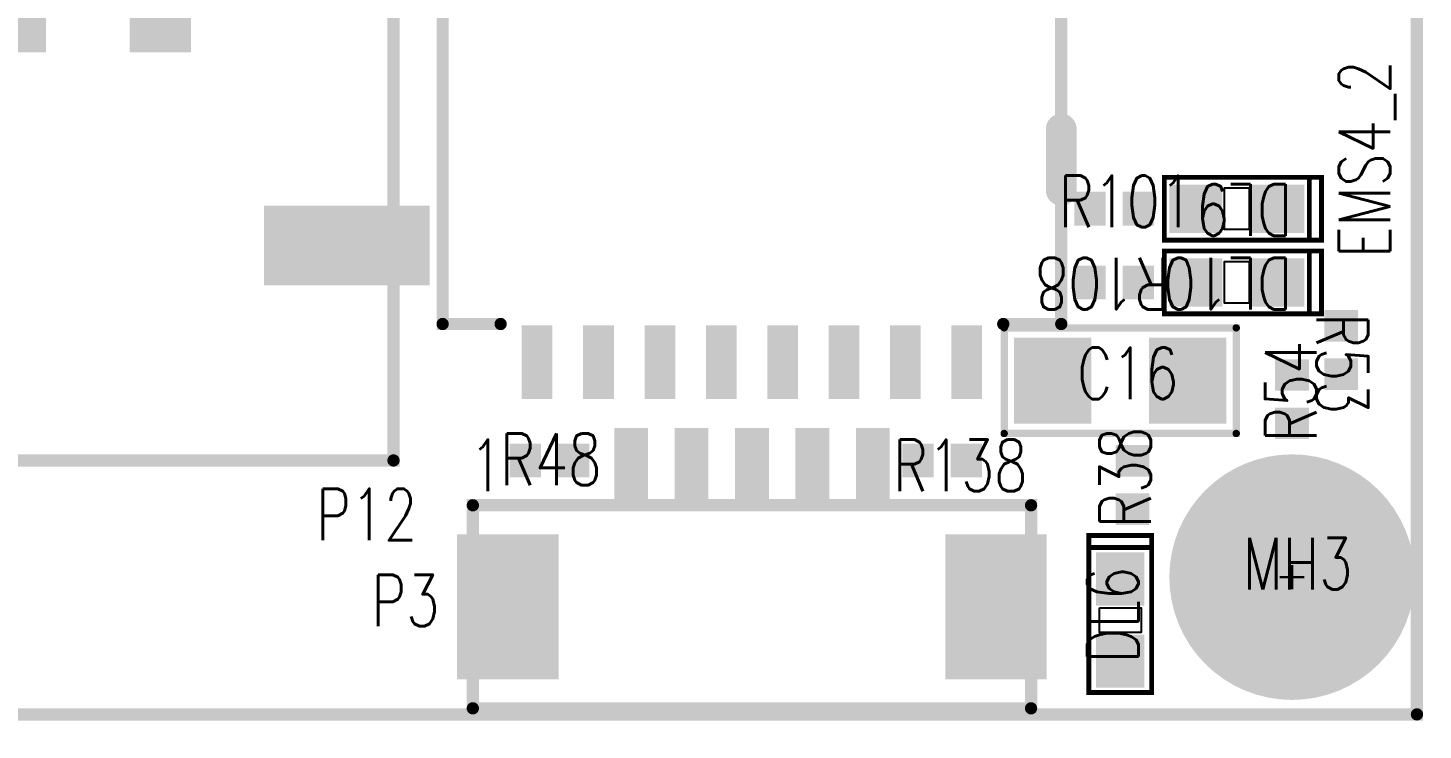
# Model space of a CAD drawing. Extents: x -29.1 to 29.3, y -21.3 to 21.1.
# Drawn here: x 0.26 to 29.13, y -21.32 to -6.8 of the extents above; entities that cross this region are included whole.
import ezdxf

# ---------------------------------------------------------------- set-up
doc = ezdxf.new("R2010")
doc.units = 0
doc.linetypes.add('KEEPOUT_00010000$0', pattern=[2, 1, 1])
doc.layers.get('0').update_dxf_attribs({"linetype": 'CONTINUOUS'})
for name, color, linetype in [('BOARD_OUTLINE_00', 5, 'CONTINUOUS'), ('DRIL_NPLTE_THRU_01', 3, 'CONTINUOUS'), ('DRIL_NPLTE_THRU_02', 112, 'CONTINUOUS'), ('DRIL_NPLTE_THRU_03', 2, 'CONTINUOUS'), ('DRIL_NPLTE_THRU_04', 4, 'CONTINUOUS'), ('DRIL_NPLTE_THRU_05', 171, 'CONTINUOUS'), ('DRIL_NPLTE_THRU_06', 1, 'CONTINUOUS'), ('DRIL_PLTE_THRU_01', 3, 'CONTINUOUS'), ('DRIL_PLTE_THRU_02', 112, 'CONTINUOUS'), ('DRIL_PLTE_THRU_03', 2, 'CONTINUOUS'), ('DRIL_PLTE_THRU_04', 4, 'CONTINUOUS'), ('DRIL_PLTE_THRU_05', 171, 'CONTINUOUS'), ('DRIL_PLTE_THRU_06', 1, 'CONTINUOUS'), ('DRIL_SYMBOL', 5, 'CONTINUOUS'), ('KEEPOUT_01', 136, 'CONTINUOUS'), ('PADS_BOT', 1, 'CONTINUOUS'), ('PADS_INNER', 3, 'CONTINUOUS'), ('PADS_TOP', 3, 'CONTINUOUS'), ('PART_NAME_01', 6, 'CONTINUOUS'), ('PART_TOP_2DLINE_01', 6, 'CONTINUOUS'), ('TEXT_22', 6, 'CONTINUOUS')]:
    doc.layers.add(name, color=color, linetype=linetype)
doc.styles.add('W0$2032', font='simplex', dxfattribs={"width": 0.75})

# ---------------------------------------------------------------- blocks, each defined once
blk = doc.blocks.new('SMOOTH_0$254')
at = {"const_width": 0.127}
blk.add_lwpolyline([(-0.0635, 0, 1), (0.0635, 0, 1)], format="xyb", close=True, dxfattribs=at)
blk = doc.blocks.new('BOARD_1')
at = {"layer": 'BOARD_OUTLINE_00', "const_width": 0.254}
blk.add_lwpolyline([(0, 0), (58, 0), (58, 42), (0, 42)], close=True, dxfattribs=at)
at = {"layer": 'BOARD_OUTLINE_00'}
blk.add_blockref('SMOOTH_0$254', (58, 0), dxfattribs=at)
blk = doc.blocks.new('SMOOTH_0$1524')
at = {"const_width": 0.0762}
blk.add_lwpolyline([(-0.0381, 0, 1), (0.0381, 0, 1)], format="xyb", close=True, dxfattribs=at)
blk = doc.blocks.new('PART_BODY_TOP_60')
at = {"layer": 'PART_TOP_2DLINE_01', "const_width": 0.1524}
blk.add_lwpolyline([(2.4003, -1.0922), (-2.4003, -1.0922), (-2.4003, 1.0922), (2.4003, 1.0922)], close=True, dxfattribs=at)
at = {"layer": 'PART_TOP_2DLINE_01'}
for p in [(-2.4003, 1.0922), (2.4003, 1.0922), (-2.4003, -1.0922), (2.4003, -1.0922)]:
    blk.add_blockref('SMOOTH_0$1524', p, dxfattribs=at)
blk = doc.blocks.new('DRIL_HOLE_0')
blk.add_lwpolyline([(0, 0, 1), (0, 0, 1)], format="xyb", close=True)
blk = doc.blocks.new('PAD_0')
blk.add_lwpolyline([(0, 0, 1), (0, 0, 1)], format="xyb", close=True)
blk = doc.blocks.new('PAD_2')
at = {"const_width": 1.6}
blk.add_lwpolyline([(-0.889, 0), (0.889, 0)], dxfattribs=at)
blk = doc.blocks.new('STK_TOP_8')
at = {"layer": 'DRIL_PLTE_THRU_01'}
blk.add_blockref('DRIL_HOLE_0', (0, 0), dxfattribs=at)
at = {"layer": 'DRIL_PLTE_THRU_02'}
blk.add_blockref('DRIL_HOLE_0', (0, 0), dxfattribs=at)
at = {"layer": 'DRIL_PLTE_THRU_03'}
blk.add_blockref('DRIL_HOLE_0', (0, 0), dxfattribs=at)
at = {"layer": 'DRIL_PLTE_THRU_04'}
blk.add_blockref('DRIL_HOLE_0', (0, 0), dxfattribs=at)
at = {"layer": 'DRIL_PLTE_THRU_05'}
blk.add_blockref('DRIL_HOLE_0', (0, 0), dxfattribs=at)
at = {"layer": 'DRIL_PLTE_THRU_06'}
blk.add_blockref('DRIL_HOLE_0', (0, 0), dxfattribs=at)
at = {"layer": 'PADS_BOT'}
blk.add_blockref('PAD_0', (0, 0), dxfattribs=at)
at = {"layer": 'PADS_INNER'}
blk.add_blockref('PAD_0', (0, 0), dxfattribs=at)
at = {"layer": 'PADS_TOP', "rotation": 90}
blk.add_blockref('PAD_2', (0, 0), dxfattribs=at)
blk = doc.blocks.new('SYM_TOP_6')
for name, p in [('STK_TOP_8', (-1.397, 0)), ('STK_TOP_8', (1.397, 0)), ('PART_BODY_TOP_60', (0, 0))]:
    blk.add_blockref(name, p)
blk = doc.blocks.new('PART_TOP_6')
blk.add_blockref('SYM_TOP_6', (0, 0))
at = {"layer": 'PART_NAME_01', "style": 'W0$2032', "width": 0.75}
blk.add_text('C16', height=1.0668, rotation=180, dxfattribs=at).set_placement((0.889, 0.381))
blk = doc.blocks.new('PART_BODY_TOP_67')
at = {"layer": 'PART_TOP_2DLINE_01', "const_width": 0.254}
blk.add_lwpolyline([(-5.775, -0.8), (5.775, -0.8), (5.775, -5), (-5.775, -5)], close=True, dxfattribs=at)
at = {"layer": 'PART_TOP_2DLINE_01'}
for p in [(-5.775, -0.8), (5.775, -0.8), (-5.775, -5), (5.775, -5)]:
    blk.add_blockref('SMOOTH_0$254', p, dxfattribs=at)
blk = doc.blocks.new('PAD_7')
at = {"const_width": 0.7}
blk.add_lwpolyline([(-0.8, 0), (0.8, 0)], dxfattribs=at)
blk = doc.blocks.new('STK_TOP_12')
at = {"layer": 'DRIL_NPLTE_THRU_01'}
blk.add_blockref('DRIL_HOLE_0', (0, 0), dxfattribs=at)
at = {"layer": 'DRIL_NPLTE_THRU_02'}
blk.add_blockref('DRIL_HOLE_0', (0, 0), dxfattribs=at)
at = {"layer": 'DRIL_NPLTE_THRU_03'}
blk.add_blockref('DRIL_HOLE_0', (0, 0), dxfattribs=at)
at = {"layer": 'DRIL_NPLTE_THRU_04'}
blk.add_blockref('DRIL_HOLE_0', (0, 0), dxfattribs=at)
at = {"layer": 'DRIL_NPLTE_THRU_05'}
blk.add_blockref('DRIL_HOLE_0', (0, 0), dxfattribs=at)
at = {"layer": 'DRIL_NPLTE_THRU_06'}
blk.add_blockref('DRIL_HOLE_0', (0, 0), dxfattribs=at)
at = {"layer": 'PADS_BOT'}
blk.add_blockref('PAD_0', (0, 0), dxfattribs=at)
at = {"layer": 'PADS_INNER'}
blk.add_blockref('PAD_0', (0, 0), dxfattribs=at)
at = {"layer": 'PADS_TOP', "rotation": 90}
blk.add_blockref('PAD_7', (0, 0), dxfattribs=at)
blk = doc.blocks.new('PAD_8')
at = {"const_width": 2.1}
blk.add_lwpolyline([(-1.5, 0), (1.5, 0)], dxfattribs=at)
blk = doc.blocks.new('STK_TOP_13')
at = {"layer": 'DRIL_NPLTE_THRU_01'}
blk.add_blockref('DRIL_HOLE_0', (0, 0), dxfattribs=at)
at = {"layer": 'DRIL_NPLTE_THRU_02'}
blk.add_blockref('DRIL_HOLE_0', (0, 0), dxfattribs=at)
at = {"layer": 'DRIL_NPLTE_THRU_03'}
blk.add_blockref('DRIL_HOLE_0', (0, 0), dxfattribs=at)
at = {"layer": 'DRIL_NPLTE_THRU_04'}
blk.add_blockref('DRIL_HOLE_0', (0, 0), dxfattribs=at)
at = {"layer": 'DRIL_NPLTE_THRU_05'}
blk.add_blockref('DRIL_HOLE_0', (0, 0), dxfattribs=at)
at = {"layer": 'DRIL_NPLTE_THRU_06'}
blk.add_blockref('DRIL_HOLE_0', (0, 0), dxfattribs=at)
at = {"layer": 'PADS_BOT'}
blk.add_blockref('PAD_0', (0, 0), dxfattribs=at)
at = {"layer": 'PADS_INNER'}
blk.add_blockref('PAD_0', (0, 0), dxfattribs=at)
at = {"layer": 'PADS_TOP', "rotation": 90}
blk.add_blockref('PAD_8', (0, 0), dxfattribs=at)
blk = doc.blocks.new('SYM_TOP_13')
for name, p in [('STK_TOP_12', (-2.5, 0)), ('STK_TOP_12', (-1.25, 0)), ('STK_TOP_12', (0, 0)), ('STK_TOP_12', (1.25, 0)), ('STK_TOP_12', (2.5, 0)), ('STK_TOP_13', (-5.05, -2.9)), ('STK_TOP_13', (5.05, -2.9)), ('PART_BODY_TOP_67', (0, 0))]:
    blk.add_blockref(name, p)
blk = doc.blocks.new('PART_TOP_32')
blk.add_blockref('SYM_TOP_13', (0, 0))
at = {"layer": 'PART_NAME_01', "style": 'W0$2032', "width": 0.75}
blk.add_text('P3', height=1.0668, dxfattribs=at).set_placement((-7.874, -3.302))
blk = doc.blocks.new('PAD_19')
at = {"const_width": 0.65}
blk.add_lwpolyline([(-0.35, 0), (0.35, 0)], dxfattribs=at)
blk = doc.blocks.new('STK_TOP_31')
at = {"layer": 'DRIL_NPLTE_THRU_01'}
blk.add_blockref('DRIL_HOLE_0', (0, 0), dxfattribs=at)
at = {"layer": 'DRIL_NPLTE_THRU_02'}
blk.add_blockref('DRIL_HOLE_0', (0, 0), dxfattribs=at)
at = {"layer": 'DRIL_NPLTE_THRU_03'}
blk.add_blockref('DRIL_HOLE_0', (0, 0), dxfattribs=at)
at = {"layer": 'DRIL_NPLTE_THRU_04'}
blk.add_blockref('DRIL_HOLE_0', (0, 0), dxfattribs=at)
at = {"layer": 'DRIL_NPLTE_THRU_05'}
blk.add_blockref('DRIL_HOLE_0', (0, 0), dxfattribs=at)
at = {"layer": 'DRIL_NPLTE_THRU_06'}
blk.add_blockref('DRIL_HOLE_0', (0, 0), dxfattribs=at)
at = {"layer": 'PADS_BOT'}
blk.add_blockref('PAD_0', (0, 0), dxfattribs=at)
at = {"layer": 'PADS_INNER'}
blk.add_blockref('PAD_0', (0, 0), dxfattribs=at)
at = {"layer": 'PADS_TOP', "rotation": 90}
blk.add_blockref('PAD_19', (0, 0), dxfattribs=at)
blk = doc.blocks.new('SYM_TOP_25')
for p in [(-0.5, 0), (0.5, 0)]:
    blk.add_blockref('STK_TOP_31', p)
blk = doc.blocks.new('PART_TOP_154')
blk.add_blockref('SYM_TOP_25', (0, 0))
at = {"layer": 'PART_NAME_01', "style": 'W0$2032', "width": 0.75}
blk.add_text('R108', height=1.0668, dxfattribs=at).set_placement((-1.143, -0.508))
blk = doc.blocks.new('PART_TOP_187')
blk.add_blockref('SYM_TOP_25', (0, 0))
at = {"layer": 'PART_NAME_01', "style": 'W0$2032', "width": 0.75}
blk.add_text('R101', height=1.0668, rotation=180, dxfattribs=at).set_placement((1.143, 0.381))
blk = doc.blocks.new('PART_TOP_207')
blk.add_blockref('SYM_TOP_25', (0, 0))
at = {"layer": 'PART_NAME_01', "style": 'W0$2032', "width": 0.75}
blk.add_text('R38', height=1.0668, rotation=180, dxfattribs=at).set_placement((0.889, 0.381))
blk = doc.blocks.new('PART_TOP_218')
blk.add_blockref('SYM_TOP_25', (0, 0))
at = {"layer": 'PART_NAME_01', "style": 'W0$2032', "width": 0.75}
blk.add_text('R48', height=1.0668, dxfattribs=at).set_placement((-1.016, -0.508))
blk = doc.blocks.new('PART_TOP_222')
blk.add_blockref('SYM_TOP_25', (0, 0))
at = {"layer": 'PART_NAME_01', "style": 'W0$2032', "width": 0.75}
blk.add_text('R53', height=1.0668, dxfattribs=at).set_placement((-0.762, -0.508))
blk = doc.blocks.new('PART_TOP_223')
blk.add_blockref('SYM_TOP_25', (0, 0))
at = {"layer": 'PART_NAME_01', "style": 'W0$2032', "width": 0.75}
blk.add_text('R54', height=1.0668, dxfattribs=at).set_placement((-0.889, -0.508))
blk = doc.blocks.new('PART_TOP_284')
blk.add_blockref('SYM_TOP_25', (0, 0))
at = {"layer": 'PART_NAME_01', "style": 'W0$2032', "width": 0.75}
blk.add_text('R138', height=1.0668, dxfattribs=at).set_placement((-1.016, -0.635))
blk = doc.blocks.new('SMOOTH_0$1016')
at = {"const_width": 0.0508}
blk.add_lwpolyline([(-0.0254, 0, 1), (0.0254, 0, 1)], format="xyb", close=True, dxfattribs=at)
blk = doc.blocks.new('PART_BODY_TOP_80')
at = {"layer": 'KEEPOUT_01', "linetype": 'KEEPOUT_00010000$0'}
blk.add_lwpolyline([(-0.4318, 0.254), (0.4318, 0.254), (0.4318, -0.254), (-0.4318, -0.254)], close=True, dxfattribs=at)
at = {"layer": 'PART_TOP_2DLINE_01', "const_width": 0.1016}
for points in [[(-0.65, 1.4986), (-0.65, 1.7526), (0.65, 1.7526), (0.65, 1.4986)], [(-0.65, -1.5), (0.65, -1.5), (0.65, 1.5), (-0.65, 1.5), (-0.65, -1.5)]]:
    blk.add_lwpolyline(points, dxfattribs=at)
at = {"layer": 'PART_TOP_2DLINE_01'}
for p in [(-0.65, 1.7526), (0.65, 1.7526), (-0.65, 1.5), (-0.65, 1.4986), (0.65, 1.5), (0.65, 1.4986), (-0.65, -1.5), (-0.65, -1.5), (0.65, -1.5)]:
    blk.add_blockref('SMOOTH_0$1016', p, dxfattribs=at)
blk = doc.blocks.new('PAD_4')
at = {"const_width": 1}
blk.add_lwpolyline([(-0.55, 0), (0.55, 0)], dxfattribs=at)
blk = doc.blocks.new('STK_TOP_6')
at = {"layer": 'DRIL_NPLTE_THRU_01'}
blk.add_blockref('DRIL_HOLE_0', (0, 0), dxfattribs=at)
at = {"layer": 'DRIL_NPLTE_THRU_02'}
blk.add_blockref('DRIL_HOLE_0', (0, 0), dxfattribs=at)
at = {"layer": 'DRIL_NPLTE_THRU_03'}
blk.add_blockref('DRIL_HOLE_0', (0, 0), dxfattribs=at)
at = {"layer": 'DRIL_NPLTE_THRU_04'}
blk.add_blockref('DRIL_HOLE_0', (0, 0), dxfattribs=at)
at = {"layer": 'DRIL_NPLTE_THRU_05'}
blk.add_blockref('DRIL_HOLE_0', (0, 0), dxfattribs=at)
at = {"layer": 'DRIL_NPLTE_THRU_06'}
blk.add_blockref('DRIL_HOLE_0', (0, 0), dxfattribs=at)
at = {"layer": 'PADS_BOT'}
blk.add_blockref('PAD_0', (0, 0), dxfattribs=at)
at = {"layer": 'PADS_INNER'}
blk.add_blockref('PAD_0', (0, 0), dxfattribs=at)
at = {"layer": 'PADS_TOP', "rotation": 90}
blk.add_blockref('PAD_4', (0, 0), dxfattribs=at)
blk = doc.blocks.new('SYM_TOP_26')
for name, p in [('PART_BODY_TOP_80', (0, 0)), ('STK_TOP_6', (0, 0.85)), ('STK_TOP_6', (0, -0.85))]:
    blk.add_blockref(name, p)
blk = doc.blocks.new('PART_TOP_290')
blk.add_blockref('SYM_TOP_26', (0, 0))
at = {"layer": 'PART_NAME_01', "style": 'W0$2032', "width": 0.75}
blk.add_text('DL6', height=1.0668, rotation=90, dxfattribs=at).set_placement((0.381, -0.889))
blk = doc.blocks.new('PART_TOP_293')
blk.add_blockref('SYM_TOP_26', (0, 0))
at = {"layer": 'PART_NAME_01', "style": 'W0$2032', "width": 0.75}
blk.add_text('DL9', height=1.0668, rotation=270, dxfattribs=at).set_placement((-0.508, 1.143))
blk = doc.blocks.new('PART_TOP_294')
blk.add_blockref('SYM_TOP_26', (0, 0))
at = {"layer": 'PART_NAME_01', "style": 'W0$2032', "width": 0.75}
blk.add_text('DL10', height=1.0668, rotation=270, dxfattribs=at).set_placement((-0.508, 1.143))
blk = doc.blocks.new('SMOOTH_0$635')
at = {"const_width": 0.3175}
blk.add_lwpolyline([(-0.15875, 0, 1), (0.15875, 0, 1)], format="xyb", close=True, dxfattribs=at)
blk = doc.blocks.new('PART_BODY_TOP_81')
at = {"layer": 'PART_TOP_2DLINE_01'}
for points, const_width in [([(-6.4, 3.4), (-6.4, -3.4), (-5.2, -3.4)], 0.254), ([(-6.4, 3.4), (-5.2, 3.4)], 0.254), ([(6.4, -3.4), (6.4, 3.4), (5.2, 3.4)], 0.254), ([(-6.4, 0.635), (-6.4, -0.635)], 0.635), ([(6.4, -3.4), (5.2, -3.4)], 0.254)]:
    blk.add_lwpolyline(points, dxfattribs=dict(at, const_width=const_width))
for name, p in [('SMOOTH_0$254', (-6.4, 3.4)), ('SMOOTH_0$254', (-6.4, 3.4)), ('SMOOTH_0$254', (-5.2, 3.4)), ('SMOOTH_0$254', (5.2, 3.4)), ('SMOOTH_0$254', (6.4, 3.4)), ('SMOOTH_0$635', (-6.4, 0.635)), ('SMOOTH_0$635', (-6.4, -0.635)), ('SMOOTH_0$254', (-6.4, -3.4)), ('SMOOTH_0$254', (-5.2, -3.4)), ('SMOOTH_0$254', (5.2, -3.4)), ('SMOOTH_0$254', (6.4, -3.4)), ('SMOOTH_0$254', (6.4, -3.4))]:
    blk.add_blockref(name, p, dxfattribs=at)
blk = doc.blocks.new('PAD_20')
at = {"const_width": 0.635}
blk.add_lwpolyline([(-0.762, 0), (0.762, 0)], dxfattribs=at)
blk = doc.blocks.new('STK_TOP_32')
at = {"layer": 'DRIL_NPLTE_THRU_01'}
blk.add_blockref('DRIL_HOLE_0', (0, 0), dxfattribs=at)
at = {"layer": 'DRIL_NPLTE_THRU_02'}
blk.add_blockref('DRIL_HOLE_0', (0, 0), dxfattribs=at)
at = {"layer": 'DRIL_NPLTE_THRU_03'}
blk.add_blockref('DRIL_HOLE_0', (0, 0), dxfattribs=at)
at = {"layer": 'DRIL_NPLTE_THRU_04'}
blk.add_blockref('DRIL_HOLE_0', (0, 0), dxfattribs=at)
at = {"layer": 'DRIL_NPLTE_THRU_05'}
blk.add_blockref('DRIL_HOLE_0', (0, 0), dxfattribs=at)
at = {"layer": 'DRIL_NPLTE_THRU_06'}
blk.add_blockref('DRIL_HOLE_0', (0, 0), dxfattribs=at)
at = {"layer": 'PADS_BOT'}
blk.add_blockref('PAD_0', (0, 0), dxfattribs=at)
at = {"layer": 'PADS_INNER'}
blk.add_blockref('PAD_0', (0, 0), dxfattribs=at)
at = {"layer": 'PADS_TOP', "rotation": 90}
blk.add_blockref('PAD_20', (0, 0), dxfattribs=at)
blk = doc.blocks.new('SYM_TOP_27')
for name, p in [('STK_TOP_32', (-4.445, 4.191)), ('STK_TOP_32', (-3.175, 4.191)), ('STK_TOP_32', (-1.905, 4.191)), ('STK_TOP_32', (-0.635, 4.191)), ('STK_TOP_32', (0.635, 4.191)), ('STK_TOP_32', (1.905, 4.191)), ('STK_TOP_32', (3.175, 4.191)), ('STK_TOP_32', (4.445, 4.191)), ('PART_BODY_TOP_81', (0, 0)), ('STK_TOP_32', (-4.445, -4.191)), ('STK_TOP_32', (-3.175, -4.191)), ('STK_TOP_32', (-1.905, -4.191)), ('STK_TOP_32', (-0.635, -4.191)), ('STK_TOP_32', (0.635, -4.191)), ('STK_TOP_32', (1.905, -4.191)), ('STK_TOP_32', (3.175, -4.191)), ('STK_TOP_32', (4.445, -4.191))]:
    blk.add_blockref(name, p)
blk = doc.blocks.new('PART_TOP_296')
blk.add_blockref('SYM_TOP_27', (0, 0))
at = {"layer": 'PART_NAME_01', "style": 'W0$2032', "width": 0.75}
blk.add_text('L2', height=1.0668, rotation=180, dxfattribs=at).set_placement((-0.254, -5.334))
blk = doc.blocks.new('DRIL_SYMBOL_2$794')
at = {"layer": 'DRIL_SYMBOL', "const_width": 0.0508}
for points in [[(-0.254, 0), (0.254, 0)], [(0, -0.254), (0, 0.254)]]:
    blk.add_lwpolyline(points, dxfattribs=at)
blk = doc.blocks.new('DRIL_HOLE_2$794')
at = {"const_width": 1.397}
blk.add_lwpolyline([(-0.6985, 0, 1), (0.6985, 0, 1)], format="xyb", close=True, dxfattribs=at)
blk.add_blockref('DRIL_SYMBOL_2$794', (0, 0))
blk = doc.blocks.new('PAD_29')
at = {"const_width": 2.54}
blk.add_lwpolyline([(0, -1.27, 1), (0, 1.27, 1)], format="xyb", close=True, dxfattribs=at)
blk = doc.blocks.new('STK_TOP_45')
at = {"layer": 'DRIL_PLTE_THRU_01'}
blk.add_blockref('DRIL_HOLE_2$794', (0, 0), dxfattribs=at)
at = {"layer": 'DRIL_PLTE_THRU_02'}
blk.add_blockref('DRIL_HOLE_2$794', (0, 0), dxfattribs=at)
at = {"layer": 'DRIL_PLTE_THRU_03'}
blk.add_blockref('DRIL_HOLE_2$794', (0, 0), dxfattribs=at)
at = {"layer": 'DRIL_PLTE_THRU_04'}
blk.add_blockref('DRIL_HOLE_2$794', (0, 0), dxfattribs=at)
at = {"layer": 'DRIL_PLTE_THRU_05'}
blk.add_blockref('DRIL_HOLE_2$794', (0, 0), dxfattribs=at)
at = {"layer": 'DRIL_PLTE_THRU_06'}
blk.add_blockref('DRIL_HOLE_2$794', (0, 0), dxfattribs=at)
at = {"layer": 'PADS_BOT'}
blk.add_blockref('PAD_29', (0, 0), dxfattribs=at)
at = {"layer": 'PADS_INNER'}
blk.add_blockref('PAD_29', (0, 0), dxfattribs=at)
at = {"layer": 'PADS_TOP'}
blk.add_blockref('PAD_29', (0, 0), dxfattribs=at)
blk = doc.blocks.new('SYM_TOP_34')
blk.add_blockref('STK_TOP_45', (0, 0))
blk = doc.blocks.new('PART_TOP_315')
blk.add_blockref('SYM_TOP_34', (0, 0))
at = {"layer": 'PART_NAME_01', "style": 'W0$2032', "width": 0.75}
blk.add_text('MH3', height=1.0668, dxfattribs=at).set_placement((-1.016, -0.254))
blk = doc.blocks.new('PART_BODY_TOP_89')
at = {"layer": 'PART_TOP_2DLINE_01', "const_width": 0.254}
blk.add_lwpolyline([(-7.8232, 0), (7.8232, 0), (7.8232, -9.906), (-7.8232, -9.906)], close=True, dxfattribs=at)
at = {"layer": 'PART_TOP_2DLINE_01'}
for p in [(-7.8232, 0), (7.8232, 0), (-7.8232, -9.906), (7.8232, -9.906)]:
    blk.add_blockref('SMOOTH_0$254', p, dxfattribs=at)
blk = doc.blocks.new('PAD_30')
at = {"const_width": 1.27}
blk.add_lwpolyline([(-1.4605, 0), (1.4605, 0)], dxfattribs=at)
blk = doc.blocks.new('STK_TOP_46')
at = {"layer": 'DRIL_NPLTE_THRU_01'}
blk.add_blockref('DRIL_HOLE_0', (0, 0), dxfattribs=at)
at = {"layer": 'DRIL_NPLTE_THRU_02'}
blk.add_blockref('DRIL_HOLE_0', (0, 0), dxfattribs=at)
at = {"layer": 'DRIL_NPLTE_THRU_03'}
blk.add_blockref('DRIL_HOLE_0', (0, 0), dxfattribs=at)
at = {"layer": 'DRIL_NPLTE_THRU_04'}
blk.add_blockref('DRIL_HOLE_0', (0, 0), dxfattribs=at)
at = {"layer": 'DRIL_NPLTE_THRU_05'}
blk.add_blockref('DRIL_HOLE_0', (0, 0), dxfattribs=at)
at = {"layer": 'DRIL_NPLTE_THRU_06'}
blk.add_blockref('DRIL_HOLE_0', (0, 0), dxfattribs=at)
at = {"layer": 'PADS_BOT'}
blk.add_blockref('PAD_0', (0, 0), dxfattribs=at)
at = {"layer": 'PADS_INNER'}
blk.add_blockref('PAD_0', (0, 0), dxfattribs=at)
at = {"layer": 'PADS_TOP', "rotation": 90}
blk.add_blockref('PAD_30', (0, 0), dxfattribs=at)
blk = doc.blocks.new('PAD_31')
at = {"const_width": 1.651}
blk.add_lwpolyline([(-1.7145, 0), (1.7145, 0)], dxfattribs=at)
blk = doc.blocks.new('STK_TOP_47')
at = {"layer": 'DRIL_NPLTE_THRU_01'}
blk.add_blockref('DRIL_HOLE_0', (0, 0), dxfattribs=at)
at = {"layer": 'DRIL_NPLTE_THRU_02'}
blk.add_blockref('DRIL_HOLE_0', (0, 0), dxfattribs=at)
at = {"layer": 'DRIL_NPLTE_THRU_03'}
blk.add_blockref('DRIL_HOLE_0', (0, 0), dxfattribs=at)
at = {"layer": 'DRIL_NPLTE_THRU_04'}
blk.add_blockref('DRIL_HOLE_0', (0, 0), dxfattribs=at)
at = {"layer": 'DRIL_NPLTE_THRU_05'}
blk.add_blockref('DRIL_HOLE_0', (0, 0), dxfattribs=at)
at = {"layer": 'DRIL_NPLTE_THRU_06'}
blk.add_blockref('DRIL_HOLE_0', (0, 0), dxfattribs=at)
at = {"layer": 'PADS_BOT'}
blk.add_blockref('PAD_0', (0, 0), dxfattribs=at)
at = {"layer": 'PADS_INNER'}
blk.add_blockref('PAD_0', (0, 0), dxfattribs=at)
at = {"layer": 'PADS_TOP'}
blk.add_blockref('PAD_31', (0, 0), dxfattribs=at)
blk = doc.blocks.new('SYM_TOP_35')
for name, p in [('STK_TOP_46', (-2.9972, 0)), ('STK_TOP_46', (0, 0)), ('STK_TOP_46', (2.9972, 0)), ('PART_BODY_TOP_89', (0, 0)), ('STK_TOP_47', (-6.858, -5.461)), ('STK_TOP_47', (6.858, -5.461))]:
    blk.add_blockref(name, p)
blk = doc.blocks.new('PART_TOP_323')
blk.add_blockref('SYM_TOP_35', (0, 0))
at = {"layer": 'PART_NAME_01', "style": 'W0$2032', "width": 0.75}
blk.add_text('P12', height=1.0668, dxfattribs=at).set_placement((6.223, -11.557))

msp = doc.modelspace()

# ---------------------------------------------------------------- block references
for name, p in [('BOARD_1', (-29, -21)), ('PART_TOP_323', (0, -5.842)), ('PART_TOP_32', (15.24, -15.875)), ('PART_TOP_218', (11.049, -15.748)), ('PART_TOP_284', (19.177, -15.748)), ('PART_TOP_315', (26.416, -18.161)), ('PART_TOP_290', (22.86, -19.05))]:
    msp.add_blockref(name, p)
for name, p, rotation in [('PART_TOP_296', (15.24, -9.525), 180), ('PART_TOP_187', (22.733, -10.541), 180), ('PART_TOP_293', (25.273, -10.541), 270), ('PART_TOP_154', (22.733, -12.065), 180), ('PART_TOP_294', (25.273, -12.065), 270), ('PART_TOP_6', (22.86, -14.097), 180), ('PART_TOP_222', (27.432, -13.462), 270), ('PART_TOP_223', (26.416, -14.478), 90), ('PART_TOP_207', (23.114, -16.256), 270)]:
    msp.add_blockref(name, p, dxfattribs=dict(rotation=rotation))

# ---------------------------------------------------------------- texts
at = {"layer": 'TEXT_22', "style": 'W0$2032', "width": 0.75}
msp.add_text('EMS4_2', height=1.0668, rotation=90, dxfattribs=at).set_placement((28.448, -11.557))
msp.add_text('1', height=1.0668, dxfattribs=at).set_placement((9.398, -16.383))

doc.saveas('drawing.dxf')
